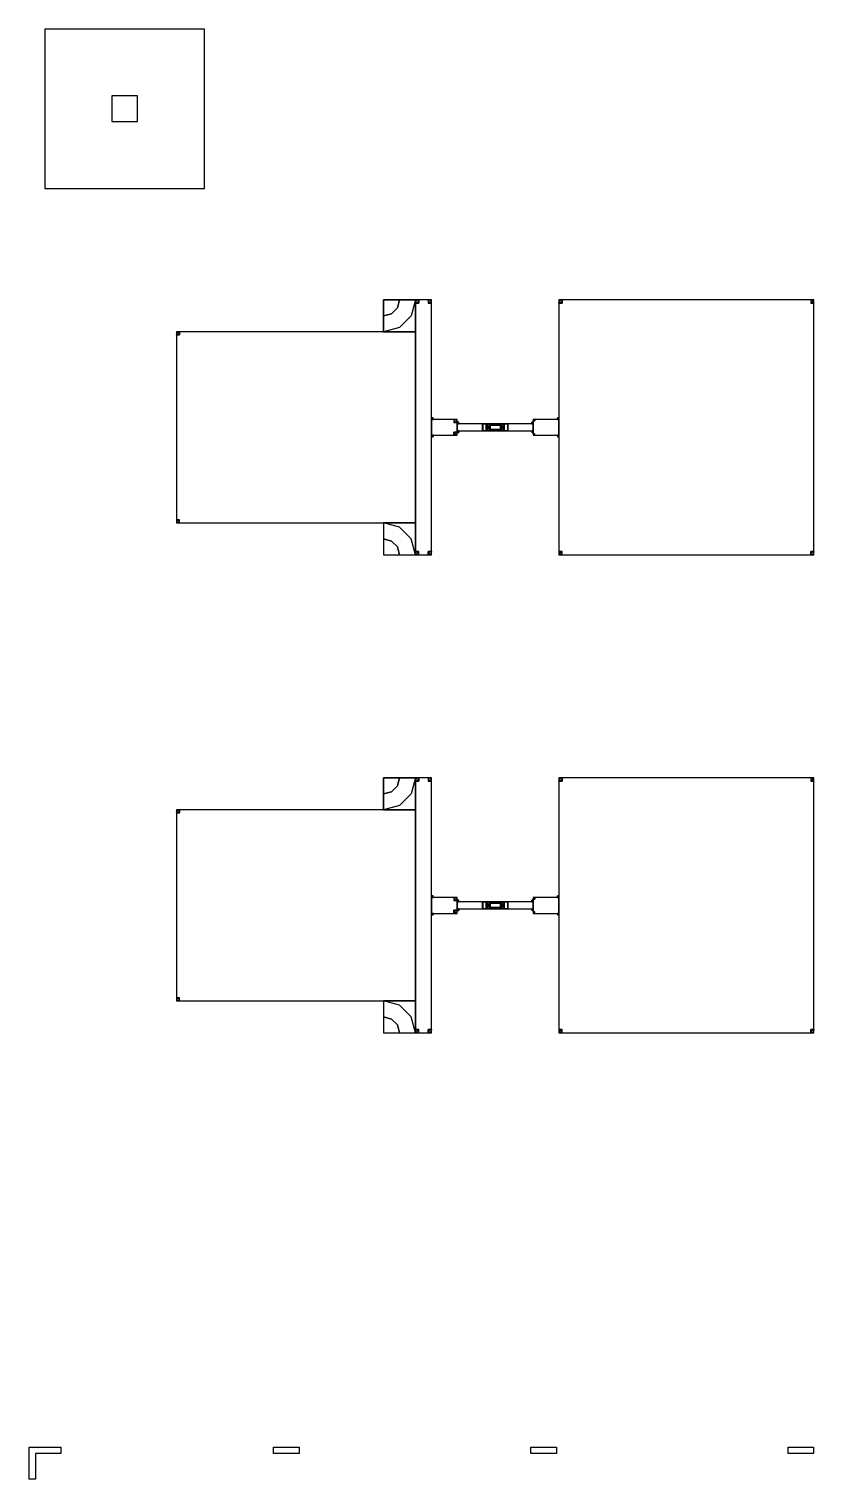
# Model space of a CAD drawing. Extents: x -100 to 5550, y -100 to 52850.
# Drawn here: x -100 to 2362, y 48300 to 52850 of the extents above; entities that cross this region are included whole.
import ezdxf

# ---------------------------------------------------------------- set-up
doc = ezdxf.new("R2010")
doc.units = 0
doc.layers.add('GAP', color=1, linetype='continuous')
doc.layers.add('PIN', color=3, linetype='continuous')

# ---------------------------------------------------------------- blocks, each defined once
blk = doc.blocks.new('C1GGAP')
for points in [[(-50, 52850), (-50, 52350), (450, 52350), (450, 52850), (-50, 52850)], [(160, 52640), (160, 52560), (240, 52560), (240, 52640), (160, 52640)], [(1112.5, 51900), (1112.5, 52000), (1012.5, 52000), (1012.5, 51900), (1112.5, 51900)], [(1112.5, 52000), (1099.1, 51950), (1062.5, 51913.4), (1012.5, 51900), (1012.5, 51950), (1037.5, 51956.7), (1055.8, 51975), (1062.5, 52000), (1112.5, 52000)], [(1062.5, 52000), (1055.8, 51975), (1037.5, 51956.7), (1012.5, 51950), (1012.5, 52000), (1012.5, 52000), (1012.5, 52000), (1012.5, 52000), (1062.5, 52000)], [(1162.5, 52000), (1112.5, 52000), (1112.5, 51200), (1162.5, 51200), (1162.5, 52000)], [(1112.5, 52000), (1112.5, 51990), (1122.5, 51990), (1122.5, 52000), (1112.5, 52000)], [(1112.5, 51990), (1113.8, 51995), (1117.5, 51998.7), (1122.5, 52000), (1122.5, 51995), (1120, 51994.3), (1118.2, 51992.5), (1117.5, 51990), (1112.5, 51990)], [(1117.5, 51990), (1118.2, 51992.5), (1120, 51994.3), (1122.5, 51995), (1122.5, 51990), (1122.5, 51990), (1122.5, 51990), (1122.5, 51990), (1117.5, 51990)], [(1152.5, 52000), (1152.5, 51990), (1162.5, 51990), (1162.5, 52000), (1152.5, 52000)], [(1162.5, 51990), (1161.2, 51995), (1157.5, 51998.7), (1152.5, 52000), (1152.5, 51995), (1155, 51994.3), (1156.8, 51992.5), (1157.5, 51990), (1162.5, 51990)], [(1157.5, 51990), (1156.8, 51992.5), (1155, 51994.3), (1152.5, 51995), (1152.5, 51990), (1152.5, 51990), (1152.5, 51990), (1152.5, 51990), (1157.5, 51990)], [(1562.5, 51200), (2362.5, 51200), (2362.5, 52000), (1562.5, 52000), (1562.5, 51200)], [(1562.5, 52000), (1562.5, 51990), (1572.5, 51990), (1572.5, 52000), (1562.5, 52000)], [(1562.5, 51990), (1563.8, 51995), (1567.5, 51998.7), (1572.5, 52000), (1572.5, 51995), (1570, 51994.3), (1568.2, 51992.5), (1567.5, 51990), (1562.5, 51990)], [(1567.5, 51990), (1568.2, 51992.5), (1570, 51994.3), (1572.5, 51995), (1572.5, 51990), (1572.5, 51990), (1572.5, 51990), (1572.5, 51990), (1567.5, 51990)], [(2352.5, 52000), (2352.5, 51990), (2362.5, 51990), (2362.5, 52000), (2352.5, 52000)], [(2362.5, 51990), (2361.2, 51995), (2357.5, 51998.7), (2352.5, 52000), (2352.5, 51995), (2355, 51994.3), (2356.8, 51992.5), (2357.5, 51990), (2362.5, 51990)], [(2357.5, 51990), (2356.8, 51992.5), (2355, 51994.3), (2352.5, 51995), (2352.5, 51990), (2352.5, 51990), (2352.5, 51990), (2352.5, 51990), (2357.5, 51990)], [(1112.5, 51900), (362.5, 51900), (362.5, 51300), (1112.5, 51300), (1112.5, 51900)], [(362.5, 51900), (362.5, 51890), (372.5, 51890), (372.5, 51900), (362.5, 51900)], [(362.5, 51890), (363.8, 51895), (367.5, 51898.7), (372.5, 51900), (372.5, 51895), (370, 51894.3), (368.2, 51892.5), (367.5, 51890), (362.5, 51890)], [(367.5, 51890), (368.2, 51892.5), (370, 51894.3), (372.5, 51895), (372.5, 51890), (372.5, 51890), (372.5, 51890), (372.5, 51890), (367.5, 51890)], [(1167.5, 51625), (1167.5, 51630), (1162.5, 51630), (1162.5, 51625), (1167.5, 51625)], [(1162.5, 51630), (1163.2, 51627.5), (1165, 51625.7), (1167.5, 51625), (1167.5, 51627.5), (1166.2, 51627.8), (1165.3, 51628.8), (1165, 51630), (1162.5, 51630)], [(1243, 51625), (1162.5, 51625), (1162.5, 51575), (1243, 51575), (1243, 51625)], [(1165, 51630), (1165.3, 51628.8), (1166.2, 51627.8), (1167.5, 51627.5), (1167.5, 51630), (1167.5, 51630), (1167.5, 51630), (1167.5, 51630), (1165, 51630)], [(1233, 51625), (1233, 51615), (1243, 51615), (1243, 51625), (1233, 51625)], [(1243, 51615), (1241.7, 51620), (1238, 51623.7), (1233, 51625), (1233, 51620), (1235.5, 51619.3), (1237.3, 51617.5), (1238, 51615), (1243, 51615)], [(1238, 51615), (1237.3, 51617.5), (1235.5, 51619.3), (1233, 51620), (1233, 51615), (1233, 51615), (1233, 51615), (1233, 51615), (1238, 51615)], [(1248, 51611), (1248, 51616), (1243, 51616), (1243, 51611), (1248, 51611)], [(1243, 51616), (1243.7, 51613.5), (1245.5, 51611.7), (1248, 51611), (1248, 51613.5), (1246.8, 51613.8), (1245.8, 51614.8), (1245.5, 51616), (1243, 51616)], [(1343, 51611), (1243, 51611), (1243, 51589), (1343, 51589), (1343, 51611)], [(1245.5, 51616), (1245.8, 51614.8), (1246.8, 51613.8), (1248, 51613.5), (1248, 51616), (1248, 51616), (1248, 51616), (1248, 51616), (1245.5, 51616)], [(1323.3, 51611), (1323.3, 51589), (1322.7, 51589), (1322.7, 51611), (1323.3, 51611)], [(1323.3, 51611.2), (1323.3, 51611), (1401.7, 51611), (1401.7, 51611.2), (1323.3, 51611.2)], [(1338, 51607.5), (1333, 51607.5), (1333, 51592.5), (1338, 51592.5), (1338, 51607.5)], [(1343, 51602.5), (1338, 51602.5), (1338, 51597.5), (1343, 51597.5), (1343, 51602.5)], [(1346.3, 51607), (1346.3, 51606.8), (1378.6, 51606.8), (1378.6, 51607), (1346.3, 51607)], [(1347.1, 51606.8), (1347.1, 51593.2), (1346.3, 51593.2), (1346.3, 51606.8), (1347.1, 51606.8)], [(1358.5, 51611.2), (1358.5, 51611), (1366.5, 51611), (1366.5, 51611.2), (1358.5, 51611.2)], [(1358.5, 51611), (1360.5, 51611), (1360.5, 51611.2), (1358.5, 51611.2), (1358.5, 51611)], [(1358.5, 51607), (1358.5, 51606.8), (1366.5, 51606.8), (1366.5, 51607), (1358.5, 51607)], [(1358.5, 51607), (1360.5, 51607), (1360.5, 51606.8), (1358.5, 51606.8), (1358.5, 51607)], [(1360.5, 51611), (1363.5, 51609.5), (1363.5, 51609.7), (1360.5, 51611.2), (1360.5, 51611)], [(1360.5, 51607), (1363.5, 51608.5), (1363.5, 51608.3), (1360.5, 51606.8), (1360.5, 51607)], [(1363.5, 51609.5), (1364.3, 51609.5), (1364.3, 51609.7), (1363.5, 51609.7), (1363.5, 51609.5)], [(1363.5, 51608.5), (1364.3, 51608.5), (1364.3, 51608.3), (1363.5, 51608.3), (1363.5, 51608.5)], [(1364.3, 51607.8), (1364.5, 51607.8), (1364.5, 51610.2), (1364.3, 51610.2), (1364.3, 51607.8)], [(1364.5, 51610), (1366.5, 51611), (1366.5, 51611.2), (1364.5, 51610.2), (1364.5, 51610)], [(1364.5, 51608), (1366.5, 51607), (1366.5, 51606.8), (1364.5, 51607.8), (1364.5, 51608)], [(1377.9, 51606.8), (1377.9, 51593.2), (1378.6, 51593.2), (1378.6, 51606.8), (1377.9, 51606.8)], [(1382, 51589), (1482, 51589), (1482, 51611), (1382, 51611), (1382, 51589)], [(1382, 51597.5), (1387, 51597.5), (1387, 51602.5), (1382, 51602.5), (1382, 51597.5)], [(1387, 51592.5), (1392, 51592.5), (1392, 51607.5), (1387, 51607.5), (1387, 51592.5)], [(1401.7, 51611), (1401.7, 51589), (1402.3, 51589), (1402.3, 51611), (1401.7, 51611)], [(1482, 51611), (1482, 51616), (1477, 51616), (1477, 51611), (1482, 51611)], [(1482, 51616), (1481.3, 51613.5), (1479.5, 51611.7), (1477, 51611), (1477, 51613.5), (1478.2, 51613.8), (1479.2, 51614.8), (1479.5, 51616), (1482, 51616)], [(1479.5, 51616), (1479.2, 51614.8), (1478.2, 51613.8), (1477, 51613.5), (1477, 51616), (1477, 51616), (1477, 51616), (1477, 51616), (1479.5, 51616)], [(1482, 51575), (1562.5, 51575), (1562.5, 51625), (1482, 51625), (1482, 51575)], [(1482, 51625), (1482, 51620), (1487, 51620), (1487, 51625), (1482, 51625)], [(1482, 51620), (1482.7, 51622.5), (1484.5, 51624.3), (1487, 51625), (1487, 51622.5), (1485.8, 51622.2), (1484.8, 51621.2), (1484.5, 51620), (1482, 51620)], [(1484.5, 51620), (1484.8, 51621.2), (1485.8, 51622.2), (1487, 51622.5), (1487, 51620), (1487, 51620), (1487, 51620), (1487, 51620), (1484.5, 51620)], [(1562.5, 51625), (1562.5, 51630), (1557.5, 51630), (1557.5, 51625), (1562.5, 51625)], [(1562.5, 51630), (1561.8, 51627.5), (1560, 51625.7), (1557.5, 51625), (1557.5, 51627.5), (1558.8, 51627.8), (1559.7, 51628.8), (1560, 51630), (1562.5, 51630)], [(1560, 51630), (1559.7, 51628.8), (1558.8, 51627.8), (1557.5, 51627.5), (1557.5, 51630), (1557.5, 51630), (1557.5, 51630), (1557.5, 51630), (1560, 51630)], [(1162.5, 51575), (1162.5, 51570), (1167.5, 51570), (1167.5, 51575), (1162.5, 51575)], [(1162.5, 51570), (1163.2, 51572.5), (1165, 51574.3), (1167.5, 51575), (1167.5, 51572.5), (1166.2, 51572.2), (1165.3, 51571.2), (1165, 51570), (1162.5, 51570)], [(1165, 51570), (1165.3, 51571.2), (1166.2, 51572.2), (1167.5, 51572.5), (1167.5, 51570), (1167.5, 51570), (1167.5, 51570), (1167.5, 51570), (1165, 51570)], [(1243, 51575), (1243, 51585), (1233, 51585), (1233, 51575), (1243, 51575)], [(1243, 51585), (1241.7, 51580), (1238, 51576.3), (1233, 51575), (1233, 51580), (1235.5, 51580.7), (1237.3, 51582.5), (1238, 51585), (1243, 51585)], [(1238, 51585), (1237.3, 51582.5), (1235.5, 51580.7), (1233, 51580), (1233, 51585), (1233, 51585), (1233, 51585), (1233, 51585), (1238, 51585)], [(1243, 51589), (1243, 51584), (1248, 51584), (1248, 51589), (1243, 51589)], [(1243, 51584), (1243.7, 51586.5), (1245.5, 51588.3), (1248, 51589), (1248, 51586.5), (1246.8, 51586.2), (1245.8, 51585.2), (1245.5, 51584), (1243, 51584)], [(1245.5, 51584), (1245.8, 51585.2), (1246.8, 51586.2), (1248, 51586.5), (1248, 51584), (1248, 51584), (1248, 51584), (1248, 51584), (1245.5, 51584)], [(1323.3, 51589), (1323.3, 51588.8), (1401.7, 51588.8), (1401.7, 51589), (1323.3, 51589)], [(1346.3, 51593.2), (1346.3, 51593), (1378.6, 51593), (1378.6, 51593.2), (1346.3, 51593.2)], [(1358.5, 51593.2), (1358.5, 51593), (1366.5, 51593), (1366.5, 51593.2), (1358.5, 51593.2)], [(1358.5, 51593), (1360.5, 51593), (1360.5, 51593.2), (1358.5, 51593.2), (1358.5, 51593)], [(1358.5, 51589), (1358.5, 51588.8), (1366.5, 51588.8), (1366.5, 51589), (1358.5, 51589)], [(1358.5, 51589), (1360.5, 51589), (1360.5, 51588.8), (1358.5, 51588.8), (1358.5, 51589)], [(1360.5, 51593), (1363.5, 51591.5), (1363.5, 51591.7), (1360.5, 51593.2), (1360.5, 51593)], [(1360.5, 51589), (1363.5, 51590.5), (1363.5, 51590.3), (1360.5, 51588.8), (1360.5, 51589)], [(1363.5, 51591.5), (1364.3, 51591.5), (1364.3, 51591.7), (1363.5, 51591.7), (1363.5, 51591.5)], [(1363.5, 51590.5), (1364.3, 51590.5), (1364.3, 51590.3), (1363.5, 51590.3), (1363.5, 51590.5)], [(1364.3, 51589.8), (1364.5, 51589.8), (1364.5, 51592.2), (1364.3, 51592.2), (1364.3, 51589.8)], [(1364.5, 51592), (1366.5, 51593), (1366.5, 51593.2), (1364.5, 51592.2), (1364.5, 51592)], [(1364.5, 51590), (1366.5, 51589), (1366.5, 51588.8), (1364.5, 51589.8), (1364.5, 51590)], [(1477, 51589), (1477, 51584), (1482, 51584), (1482, 51589), (1477, 51589)], [(1482, 51584), (1481.3, 51586.5), (1479.5, 51588.3), (1477, 51589), (1477, 51586.5), (1478.2, 51586.2), (1479.2, 51585.2), (1479.5, 51584), (1482, 51584)], [(1479.5, 51584), (1479.2, 51585.2), (1478.2, 51586.2), (1477, 51586.5), (1477, 51584), (1477, 51584), (1477, 51584), (1477, 51584), (1479.5, 51584)], [(1487, 51575), (1487, 51580), (1482, 51580), (1482, 51575), (1487, 51575)], [(1482, 51580), (1482.7, 51577.5), (1484.5, 51575.7), (1487, 51575), (1487, 51577.5), (1485.8, 51577.8), (1484.8, 51578.8), (1484.5, 51580), (1482, 51580)], [(1484.5, 51580), (1484.8, 51578.8), (1485.8, 51577.8), (1487, 51577.5), (1487, 51580), (1487, 51580), (1487, 51580), (1487, 51580), (1484.5, 51580)], [(1557.5, 51575), (1557.5, 51570), (1562.5, 51570), (1562.5, 51575), (1557.5, 51575)], [(1562.5, 51570), (1561.8, 51572.5), (1560, 51574.3), (1557.5, 51575), (1557.5, 51572.5), (1558.8, 51572.2), (1559.7, 51571.2), (1560, 51570), (1562.5, 51570)], [(1560, 51570), (1559.7, 51571.2), (1558.8, 51572.2), (1557.5, 51572.5), (1557.5, 51570), (1557.5, 51570), (1557.5, 51570), (1557.5, 51570), (1560, 51570)], [(372.5, 51300), (372.5, 51310), (362.5, 51310), (362.5, 51300), (372.5, 51300)], [(362.5, 51310), (363.8, 51305), (367.5, 51301.3), (372.5, 51300), (372.5, 51305), (370, 51305.7), (368.2, 51307.5), (367.5, 51310), (362.5, 51310)], [(367.5, 51310), (368.2, 51307.5), (370, 51305.7), (372.5, 51305), (372.5, 51310), (372.5, 51310), (372.5, 51310), (372.5, 51310), (367.5, 51310)], [(1012.5, 51300), (1012.5, 51200), (1112.5, 51200), (1112.5, 51300), (1012.5, 51300)], [(1112.5, 51200), (1099.1, 51250), (1062.5, 51286.6), (1012.5, 51300), (1012.5, 51250), (1037.5, 51243.3), (1055.8, 51225), (1062.5, 51200), (1112.5, 51200)], [(1062.5, 51200), (1055.8, 51225), (1037.5, 51243.3), (1012.5, 51250), (1012.5, 51200), (1012.5, 51200), (1012.5, 51200), (1012.5, 51200), (1062.5, 51200)], [(1122.5, 51200), (1122.5, 51210), (1112.5, 51210), (1112.5, 51200), (1122.5, 51200)], [(1112.5, 51210), (1113.8, 51205), (1117.5, 51201.3), (1122.5, 51200), (1122.5, 51205), (1120, 51205.7), (1118.2, 51207.5), (1117.5, 51210), (1112.5, 51210)], [(1117.5, 51210), (1118.2, 51207.5), (1120, 51205.7), (1122.5, 51205), (1122.5, 51210), (1122.5, 51210), (1122.5, 51210), (1122.5, 51210), (1117.5, 51210)], [(1162.5, 51200), (1162.5, 51210), (1152.5, 51210), (1152.5, 51200), (1162.5, 51200)], [(1162.5, 51210), (1161.2, 51205), (1157.5, 51201.3), (1152.5, 51200), (1152.5, 51205), (1155, 51205.7), (1156.8, 51207.5), (1157.5, 51210), (1162.5, 51210)], [(1157.5, 51210), (1156.8, 51207.5), (1155, 51205.7), (1152.5, 51205), (1152.5, 51210), (1152.5, 51210), (1152.5, 51210), (1152.5, 51210), (1157.5, 51210)], [(1572.5, 51200), (1572.5, 51210), (1562.5, 51210), (1562.5, 51200), (1572.5, 51200)], [(1562.5, 51210), (1563.8, 51205), (1567.5, 51201.3), (1572.5, 51200), (1572.5, 51205), (1570, 51205.7), (1568.2, 51207.5), (1567.5, 51210), (1562.5, 51210)], [(1567.5, 51210), (1568.2, 51207.5), (1570, 51205.7), (1572.5, 51205), (1572.5, 51210), (1572.5, 51210), (1572.5, 51210), (1572.5, 51210), (1567.5, 51210)], [(2362.5, 51200), (2362.5, 51210), (2352.5, 51210), (2352.5, 51200), (2362.5, 51200)], [(2362.5, 51210), (2361.2, 51205), (2357.5, 51201.3), (2352.5, 51200), (2352.5, 51205), (2355, 51205.7), (2356.8, 51207.5), (2357.5, 51210), (2362.5, 51210)], [(2357.5, 51210), (2356.8, 51207.5), (2355, 51205.7), (2352.5, 51205), (2352.5, 51210), (2352.5, 51210), (2352.5, 51210), (2352.5, 51210), (2357.5, 51210)], [(1112.5, 50400), (1112.5, 50500), (1012.5, 50500), (1012.5, 50400), (1112.5, 50400)], [(1112.5, 50500), (1099.1, 50450), (1062.5, 50413.4), (1012.5, 50400), (1012.5, 50450), (1037.5, 50456.7), (1055.8, 50475), (1062.5, 50500), (1112.5, 50500)], [(1062.5, 50500), (1055.8, 50475), (1037.5, 50456.7), (1012.5, 50450), (1012.5, 50500), (1012.5, 50500), (1012.5, 50500), (1012.5, 50500), (1062.5, 50500)], [(1162.5, 50500), (1112.5, 50500), (1112.5, 49700), (1162.5, 49700), (1162.5, 50500)], [(1112.5, 50500), (1112.5, 50490), (1122.5, 50490), (1122.5, 50500), (1112.5, 50500)], [(1112.5, 50490), (1113.8, 50495), (1117.5, 50498.7), (1122.5, 50500), (1122.5, 50495), (1120, 50494.3), (1118.2, 50492.5), (1117.5, 50490), (1112.5, 50490)], [(1117.5, 50490), (1118.2, 50492.5), (1120, 50494.3), (1122.5, 50495), (1122.5, 50490), (1122.5, 50490), (1122.5, 50490), (1122.5, 50490), (1117.5, 50490)], [(1152.5, 50500), (1152.5, 50490), (1162.5, 50490), (1162.5, 50500), (1152.5, 50500)], [(1162.5, 50490), (1161.2, 50495), (1157.5, 50498.7), (1152.5, 50500), (1152.5, 50495), (1155, 50494.3), (1156.8, 50492.5), (1157.5, 50490), (1162.5, 50490)], [(1157.5, 50490), (1156.8, 50492.5), (1155, 50494.3), (1152.5, 50495), (1152.5, 50490), (1152.5, 50490), (1152.5, 50490), (1152.5, 50490), (1157.5, 50490)], [(1562.5, 49700), (2362.5, 49700), (2362.5, 50500), (1562.5, 50500), (1562.5, 49700)], [(1562.5, 50500), (1562.5, 50490), (1572.5, 50490), (1572.5, 50500), (1562.5, 50500)], [(1562.5, 50490), (1563.8, 50495), (1567.5, 50498.7), (1572.5, 50500), (1572.5, 50495), (1570, 50494.3), (1568.2, 50492.5), (1567.5, 50490), (1562.5, 50490)], [(1567.5, 50490), (1568.2, 50492.5), (1570, 50494.3), (1572.5, 50495), (1572.5, 50490), (1572.5, 50490), (1572.5, 50490), (1572.5, 50490), (1567.5, 50490)], [(2352.5, 50500), (2352.5, 50490), (2362.5, 50490), (2362.5, 50500), (2352.5, 50500)], [(2362.5, 50490), (2361.2, 50495), (2357.5, 50498.7), (2352.5, 50500), (2352.5, 50495), (2355, 50494.3), (2356.8, 50492.5), (2357.5, 50490), (2362.5, 50490)], [(2357.5, 50490), (2356.8, 50492.5), (2355, 50494.3), (2352.5, 50495), (2352.5, 50490), (2352.5, 50490), (2352.5, 50490), (2352.5, 50490), (2357.5, 50490)], [(1112.5, 50400), (362.5, 50400), (362.5, 49800), (1112.5, 49800), (1112.5, 50400)], [(362.5, 50400), (362.5, 50390), (372.5, 50390), (372.5, 50400), (362.5, 50400)], [(362.5, 50390), (363.8, 50395), (367.5, 50398.7), (372.5, 50400), (372.5, 50395), (370, 50394.3), (368.2, 50392.5), (367.5, 50390), (362.5, 50390)], [(367.5, 50390), (368.2, 50392.5), (370, 50394.3), (372.5, 50395), (372.5, 50390), (372.5, 50390), (372.5, 50390), (372.5, 50390), (367.5, 50390)], [(1167.5, 50125), (1167.5, 50130), (1162.5, 50130), (1162.5, 50125), (1167.5, 50125)], [(1162.5, 50130), (1163.2, 50127.5), (1165, 50125.7), (1167.5, 50125), (1167.5, 50127.5), (1166.2, 50127.8), (1165.3, 50128.8), (1165, 50130), (1162.5, 50130)], [(1243, 50125), (1162.5, 50125), (1162.5, 50075), (1243, 50075), (1243, 50125)], [(1165, 50130), (1165.3, 50128.8), (1166.2, 50127.8), (1167.5, 50127.5), (1167.5, 50130), (1167.5, 50130), (1167.5, 50130), (1167.5, 50130), (1165, 50130)], [(1233, 50125), (1233, 50115), (1243, 50115), (1243, 50125), (1233, 50125)], [(1243, 50115), (1241.7, 50120), (1238, 50123.7), (1233, 50125), (1233, 50120), (1235.5, 50119.3), (1237.3, 50117.5), (1238, 50115), (1243, 50115)], [(1238, 50115), (1237.3, 50117.5), (1235.5, 50119.3), (1233, 50120), (1233, 50115), (1233, 50115), (1233, 50115), (1233, 50115), (1238, 50115)], [(1248, 50111), (1248, 50116), (1243, 50116), (1243, 50111), (1248, 50111)], [(1243, 50116), (1243.7, 50113.5), (1245.5, 50111.7), (1248, 50111), (1248, 50113.5), (1246.8, 50113.8), (1245.8, 50114.8), (1245.5, 50116), (1243, 50116)], [(1343, 50111), (1243, 50111), (1243, 50089), (1343, 50089), (1343, 50111)], [(1245.5, 50116), (1245.8, 50114.8), (1246.8, 50113.8), (1248, 50113.5), (1248, 50116), (1248, 50116), (1248, 50116), (1248, 50116), (1245.5, 50116)], [(1323.3, 50111), (1323.3, 50089), (1322.7, 50089), (1322.7, 50111), (1323.3, 50111)], [(1323.3, 50111.2), (1323.3, 50111), (1401.7, 50111), (1401.7, 50111.2), (1323.3, 50111.2)], [(1338, 50107.5), (1333, 50107.5), (1333, 50092.5), (1338, 50092.5), (1338, 50107.5)], [(1343, 50102.5), (1338, 50102.5), (1338, 50097.5), (1343, 50097.5), (1343, 50102.5)], [(1346.3, 50107), (1346.3, 50106.8), (1378.6, 50106.8), (1378.6, 50107), (1346.3, 50107)], [(1347.1, 50106.8), (1347.1, 50093.2), (1346.3, 50093.2), (1346.3, 50106.8), (1347.1, 50106.8)], [(1358.5, 50111.2), (1358.5, 50111), (1366.5, 50111), (1366.5, 50111.2), (1358.5, 50111.2)], [(1358.5, 50111), (1360.5, 50111), (1360.5, 50111.2), (1358.5, 50111.2), (1358.5, 50111)], [(1358.5, 50107), (1358.5, 50106.8), (1366.5, 50106.8), (1366.5, 50107), (1358.5, 50107)], [(1358.5, 50107), (1360.5, 50107), (1360.5, 50106.8), (1358.5, 50106.8), (1358.5, 50107)], [(1360.5, 50111), (1363.5, 50109.5), (1363.5, 50109.7), (1360.5, 50111.2), (1360.5, 50111)], [(1360.5, 50107), (1363.5, 50108.5), (1363.5, 50108.3), (1360.5, 50106.8), (1360.5, 50107)], [(1363.5, 50109.5), (1364.3, 50109.5), (1364.3, 50109.7), (1363.5, 50109.7), (1363.5, 50109.5)], [(1363.5, 50108.5), (1364.3, 50108.5), (1364.3, 50108.3), (1363.5, 50108.3), (1363.5, 50108.5)], [(1364.3, 50107.8), (1364.5, 50107.8), (1364.5, 50110.2), (1364.3, 50110.2), (1364.3, 50107.8)], [(1364.5, 50110), (1366.5, 50111), (1366.5, 50111.2), (1364.5, 50110.2), (1364.5, 50110)], [(1364.5, 50108), (1366.5, 50107), (1366.5, 50106.8), (1364.5, 50107.8), (1364.5, 50108)], [(1377.9, 50106.8), (1377.9, 50093.2), (1378.6, 50093.2), (1378.6, 50106.8), (1377.9, 50106.8)], [(1382, 50089), (1482, 50089), (1482, 50111), (1382, 50111), (1382, 50089)], [(1382, 50097.5), (1387, 50097.5), (1387, 50102.5), (1382, 50102.5), (1382, 50097.5)], [(1387, 50092.5), (1392, 50092.5), (1392, 50107.5), (1387, 50107.5), (1387, 50092.5)], [(1401.7, 50111), (1401.7, 50089), (1402.3, 50089), (1402.3, 50111), (1401.7, 50111)], [(1482, 50111), (1482, 50116), (1477, 50116), (1477, 50111), (1482, 50111)], [(1482, 50116), (1481.3, 50113.5), (1479.5, 50111.7), (1477, 50111), (1477, 50113.5), (1478.2, 50113.8), (1479.2, 50114.8), (1479.5, 50116), (1482, 50116)], [(1479.5, 50116), (1479.2, 50114.8), (1478.2, 50113.8), (1477, 50113.5), (1477, 50116), (1477, 50116), (1477, 50116), (1477, 50116), (1479.5, 50116)], [(1482, 50075), (1562.5, 50075), (1562.5, 50125), (1482, 50125), (1482, 50075)], [(1482, 50125), (1482, 50120), (1487, 50120), (1487, 50125), (1482, 50125)], [(1482, 50120), (1482.7, 50122.5), (1484.5, 50124.3), (1487, 50125), (1487, 50122.5), (1485.8, 50122.2), (1484.8, 50121.2), (1484.5, 50120), (1482, 50120)], [(1484.5, 50120), (1484.8, 50121.2), (1485.8, 50122.2), (1487, 50122.5), (1487, 50120), (1487, 50120), (1487, 50120), (1487, 50120), (1484.5, 50120)], [(1562.5, 50125), (1562.5, 50130), (1557.5, 50130), (1557.5, 50125), (1562.5, 50125)], [(1562.5, 50130), (1561.8, 50127.5), (1560, 50125.7), (1557.5, 50125), (1557.5, 50127.5), (1558.8, 50127.8), (1559.7, 50128.8), (1560, 50130), (1562.5, 50130)], [(1560, 50130), (1559.7, 50128.8), (1558.8, 50127.8), (1557.5, 50127.5), (1557.5, 50130), (1557.5, 50130), (1557.5, 50130), (1557.5, 50130), (1560, 50130)], [(1162.5, 50075), (1162.5, 50070), (1167.5, 50070), (1167.5, 50075), (1162.5, 50075)], [(1162.5, 50070), (1163.2, 50072.5), (1165, 50074.3), (1167.5, 50075), (1167.5, 50072.5), (1166.2, 50072.2), (1165.3, 50071.2), (1165, 50070), (1162.5, 50070)], [(1165, 50070), (1165.3, 50071.2), (1166.2, 50072.2), (1167.5, 50072.5), (1167.5, 50070), (1167.5, 50070), (1167.5, 50070), (1167.5, 50070), (1165, 50070)], [(1243, 50075), (1243, 50085), (1233, 50085), (1233, 50075), (1243, 50075)], [(1243, 50085), (1241.7, 50080), (1238, 50076.3), (1233, 50075), (1233, 50080), (1235.5, 50080.7), (1237.3, 50082.5), (1238, 50085), (1243, 50085)], [(1238, 50085), (1237.3, 50082.5), (1235.5, 50080.7), (1233, 50080), (1233, 50085), (1233, 50085), (1233, 50085), (1233, 50085), (1238, 50085)], [(1243, 50089), (1243, 50084), (1248, 50084), (1248, 50089), (1243, 50089)], [(1243, 50084), (1243.7, 50086.5), (1245.5, 50088.3), (1248, 50089), (1248, 50086.5), (1246.8, 50086.2), (1245.8, 50085.2), (1245.5, 50084), (1243, 50084)], [(1245.5, 50084), (1245.8, 50085.2), (1246.8, 50086.2), (1248, 50086.5), (1248, 50084), (1248, 50084), (1248, 50084), (1248, 50084), (1245.5, 50084)], [(1323.3, 50089), (1323.3, 50088.8), (1401.7, 50088.8), (1401.7, 50089), (1323.3, 50089)], [(1346.3, 50093.2), (1346.3, 50093), (1378.6, 50093), (1378.6, 50093.2), (1346.3, 50093.2)], [(1358.5, 50093.2), (1358.5, 50093), (1366.5, 50093), (1366.5, 50093.2), (1358.5, 50093.2)], [(1358.5, 50093), (1360.5, 50093), (1360.5, 50093.2), (1358.5, 50093.2), (1358.5, 50093)], [(1358.5, 50089), (1358.5, 50088.8), (1366.5, 50088.8), (1366.5, 50089), (1358.5, 50089)], [(1358.5, 50089), (1360.5, 50089), (1360.5, 50088.8), (1358.5, 50088.8), (1358.5, 50089)], [(1360.5, 50093), (1363.5, 50091.5), (1363.5, 50091.7), (1360.5, 50093.2), (1360.5, 50093)], [(1360.5, 50089), (1363.5, 50090.5), (1363.5, 50090.3), (1360.5, 50088.8), (1360.5, 50089)], [(1363.5, 50091.5), (1364.3, 50091.5), (1364.3, 50091.7), (1363.5, 50091.7), (1363.5, 50091.5)], [(1363.5, 50090.5), (1364.3, 50090.5), (1364.3, 50090.3), (1363.5, 50090.3), (1363.5, 50090.5)], [(1364.3, 50089.8), (1364.5, 50089.8), (1364.5, 50092.2), (1364.3, 50092.2), (1364.3, 50089.8)], [(1364.5, 50092), (1366.5, 50093), (1366.5, 50093.2), (1364.5, 50092.2), (1364.5, 50092)], [(1364.5, 50090), (1366.5, 50089), (1366.5, 50088.8), (1364.5, 50089.8), (1364.5, 50090)], [(1477, 50089), (1477, 50084), (1482, 50084), (1482, 50089), (1477, 50089)], [(1482, 50084), (1481.3, 50086.5), (1479.5, 50088.3), (1477, 50089), (1477, 50086.5), (1478.2, 50086.2), (1479.2, 50085.2), (1479.5, 50084), (1482, 50084)], [(1479.5, 50084), (1479.2, 50085.2), (1478.2, 50086.2), (1477, 50086.5), (1477, 50084), (1477, 50084), (1477, 50084), (1477, 50084), (1479.5, 50084)], [(1487, 50075), (1487, 50080), (1482, 50080), (1482, 50075), (1487, 50075)], [(1482, 50080), (1482.7, 50077.5), (1484.5, 50075.7), (1487, 50075), (1487, 50077.5), (1485.8, 50077.8), (1484.8, 50078.8), (1484.5, 50080), (1482, 50080)], [(1484.5, 50080), (1484.8, 50078.8), (1485.8, 50077.8), (1487, 50077.5), (1487, 50080), (1487, 50080), (1487, 50080), (1487, 50080), (1484.5, 50080)], [(1557.5, 50075), (1557.5, 50070), (1562.5, 50070), (1562.5, 50075), (1557.5, 50075)], [(1562.5, 50070), (1561.8, 50072.5), (1560, 50074.3), (1557.5, 50075), (1557.5, 50072.5), (1558.8, 50072.2), (1559.7, 50071.2), (1560, 50070), (1562.5, 50070)], [(1560, 50070), (1559.7, 50071.2), (1558.8, 50072.2), (1557.5, 50072.5), (1557.5, 50070), (1557.5, 50070), (1557.5, 50070), (1557.5, 50070), (1560, 50070)], [(372.5, 49800), (372.5, 49810), (362.5, 49810), (362.5, 49800), (372.5, 49800)], [(362.5, 49810), (363.8, 49805), (367.5, 49801.3), (372.5, 49800), (372.5, 49805), (370, 49805.7), (368.2, 49807.5), (367.5, 49810), (362.5, 49810)], [(367.5, 49810), (368.2, 49807.5), (370, 49805.7), (372.5, 49805), (372.5, 49810), (372.5, 49810), (372.5, 49810), (372.5, 49810), (367.5, 49810)], [(1012.5, 49800), (1012.5, 49700), (1112.5, 49700), (1112.5, 49800), (1012.5, 49800)], [(1112.5, 49700), (1099.1, 49750), (1062.5, 49786.6), (1012.5, 49800), (1012.5, 49750), (1037.5, 49743.3), (1055.8, 49725), (1062.5, 49700), (1112.5, 49700)], [(1062.5, 49700), (1055.8, 49725), (1037.5, 49743.3), (1012.5, 49750), (1012.5, 49700), (1012.5, 49700), (1012.5, 49700), (1012.5, 49700), (1062.5, 49700)], [(1122.5, 49700), (1122.5, 49710), (1112.5, 49710), (1112.5, 49700), (1122.5, 49700)], [(1112.5, 49710), (1113.8, 49705), (1117.5, 49701.3), (1122.5, 49700), (1122.5, 49705), (1120, 49705.7), (1118.2, 49707.5), (1117.5, 49710), (1112.5, 49710)], [(1117.5, 49710), (1118.2, 49707.5), (1120, 49705.7), (1122.5, 49705), (1122.5, 49710), (1122.5, 49710), (1122.5, 49710), (1122.5, 49710), (1117.5, 49710)], [(1162.5, 49700), (1162.5, 49710), (1152.5, 49710), (1152.5, 49700), (1162.5, 49700)], [(1162.5, 49710), (1161.2, 49705), (1157.5, 49701.3), (1152.5, 49700), (1152.5, 49705), (1155, 49705.7), (1156.8, 49707.5), (1157.5, 49710), (1162.5, 49710)], [(1157.5, 49710), (1156.8, 49707.5), (1155, 49705.7), (1152.5, 49705), (1152.5, 49710), (1152.5, 49710), (1152.5, 49710), (1152.5, 49710), (1157.5, 49710)], [(1572.5, 49700), (1572.5, 49710), (1562.5, 49710), (1562.5, 49700), (1572.5, 49700)], [(1562.5, 49710), (1563.8, 49705), (1567.5, 49701.3), (1572.5, 49700), (1572.5, 49705), (1570, 49705.7), (1568.2, 49707.5), (1567.5, 49710), (1562.5, 49710)], [(1567.5, 49710), (1568.2, 49707.5), (1570, 49705.7), (1572.5, 49705), (1572.5, 49710), (1572.5, 49710), (1572.5, 49710), (1572.5, 49710), (1567.5, 49710)], [(2362.5, 49700), (2362.5, 49710), (2352.5, 49710), (2352.5, 49700), (2362.5, 49700)], [(2362.5, 49710), (2361.2, 49705), (2357.5, 49701.3), (2352.5, 49700), (2352.5, 49705), (2355, 49705.7), (2356.8, 49707.5), (2357.5, 49710), (2362.5, 49710)], [(2357.5, 49710), (2356.8, 49707.5), (2355, 49705.7), (2352.5, 49705), (2352.5, 49710), (2352.5, 49710), (2352.5, 49710), (2352.5, 49710), (2357.5, 49710)]]:
    blk.add_lwpolyline(points)
blk = doc.blocks.new('C1GPIN')
for points in [[(1062.5, 52000), (1055.8, 51975), (1037.5, 51956.7), (1012.5, 51950), (1012.5, 51950), (1037.5, 51956.7), (1055.8, 51975), (1062.5, 52000), (1062.5, 52000)], [(1062.5, 52000), (1055.8, 51975), (1037.5, 51956.7), (1012.5, 51950), (1012.5, 51950), (1037.5, 51956.7), (1055.8, 51975), (1062.5, 52000), (1062.5, 52000)], [(1117.5, 51990), (1118.2, 51992.5), (1120, 51994.3), (1122.5, 51995), (1122.5, 51995), (1120, 51994.3), (1118.2, 51992.5), (1117.5, 51990), (1117.5, 51990)], [(1117.5, 51990), (1118.2, 51992.5), (1120, 51994.3), (1122.5, 51995), (1122.5, 51995), (1120, 51994.3), (1118.2, 51992.5), (1117.5, 51990), (1117.5, 51990)], [(1157.5, 51990), (1156.8, 51992.5), (1155, 51994.3), (1152.5, 51995), (1152.5, 51995), (1155, 51994.3), (1156.8, 51992.5), (1157.5, 51990), (1157.5, 51990)], [(1157.5, 51990), (1156.8, 51992.5), (1155, 51994.3), (1152.5, 51995), (1152.5, 51995), (1155, 51994.3), (1156.8, 51992.5), (1157.5, 51990), (1157.5, 51990)], [(1567.5, 51990), (1568.2, 51992.5), (1570, 51994.3), (1572.5, 51995), (1572.5, 51995), (1570, 51994.3), (1568.2, 51992.5), (1567.5, 51990), (1567.5, 51990)], [(1567.5, 51990), (1568.2, 51992.5), (1570, 51994.3), (1572.5, 51995), (1572.5, 51995), (1570, 51994.3), (1568.2, 51992.5), (1567.5, 51990), (1567.5, 51990)], [(2357.5, 51990), (2356.8, 51992.5), (2355, 51994.3), (2352.5, 51995), (2352.5, 51995), (2355, 51994.3), (2356.8, 51992.5), (2357.5, 51990), (2357.5, 51990)], [(2357.5, 51990), (2356.8, 51992.5), (2355, 51994.3), (2352.5, 51995), (2352.5, 51995), (2355, 51994.3), (2356.8, 51992.5), (2357.5, 51990), (2357.5, 51990)], [(367.5, 51890), (368.2, 51892.5), (370, 51894.3), (372.5, 51895), (372.5, 51895), (370, 51894.3), (368.2, 51892.5), (367.5, 51890), (367.5, 51890)], [(367.5, 51890), (368.2, 51892.5), (370, 51894.3), (372.5, 51895), (372.5, 51895), (370, 51894.3), (368.2, 51892.5), (367.5, 51890), (367.5, 51890)], [(1165, 51630), (1165.3, 51628.8), (1166.2, 51627.8), (1167.5, 51627.5), (1167.5, 51627.5), (1166.2, 51627.8), (1165.3, 51628.8), (1165, 51630), (1165, 51630)], [(1165, 51630), (1165.3, 51628.8), (1166.2, 51627.8), (1167.5, 51627.5), (1167.5, 51627.5), (1166.2, 51627.8), (1165.3, 51628.8), (1165, 51630), (1165, 51630)], [(1238, 51615), (1237.3, 51617.5), (1235.5, 51619.3), (1233, 51620), (1233, 51620), (1235.5, 51619.3), (1237.3, 51617.5), (1238, 51615), (1238, 51615)], [(1238, 51615), (1237.3, 51617.5), (1235.5, 51619.3), (1233, 51620), (1233, 51620), (1235.5, 51619.3), (1237.3, 51617.5), (1238, 51615), (1238, 51615)], [(1245.5, 51616), (1245.8, 51614.8), (1246.8, 51613.8), (1248, 51613.5), (1248, 51613.5), (1246.8, 51613.8), (1245.8, 51614.8), (1245.5, 51616), (1245.5, 51616)], [(1245.5, 51616), (1245.8, 51614.8), (1246.8, 51613.8), (1248, 51613.5), (1248, 51613.5), (1246.8, 51613.8), (1245.8, 51614.8), (1245.5, 51616), (1245.5, 51616)], [(1346.3, 51611), (1346.3, 51589), (1323.3, 51589), (1323.3, 51611), (1346.3, 51611)], [(1346.3, 51611), (1346.3, 51607), (1378.7, 51607), (1378.7, 51611), (1346.3, 51611)], [(1358.5, 51611), (1358.5, 51607), (1366.5, 51607), (1366.5, 51611), (1358.5, 51611)], [(1358.5, 51607), (1360.5, 51607), (1360.5, 51611), (1358.5, 51611), (1358.5, 51607)], [(1360.5, 51609), (1363.5, 51609), (1363.5, 51609.5), (1360.5, 51611), (1360.5, 51609)], [(1360.5, 51609), (1363.5, 51609), (1363.5, 51608.5), (1360.5, 51607), (1360.5, 51609)], [(1363.5, 51608.5), (1364.3, 51608.5), (1364.3, 51609.5), (1363.5, 51609.5), (1363.5, 51608.5)], [(1364.5, 51609), (1366.5, 51609), (1366.5, 51611), (1364.5, 51610), (1364.5, 51609)], [(1364.5, 51609), (1366.5, 51609), (1366.5, 51607), (1364.5, 51608), (1364.5, 51609)], [(1378.7, 51611), (1378.7, 51589), (1401.7, 51589), (1401.7, 51611), (1378.7, 51611)], [(1479.5, 51616), (1479.2, 51614.8), (1478.2, 51613.8), (1477, 51613.5), (1477, 51613.5), (1478.2, 51613.8), (1479.2, 51614.8), (1479.5, 51616), (1479.5, 51616)], [(1479.5, 51616), (1479.2, 51614.8), (1478.2, 51613.8), (1477, 51613.5), (1477, 51613.5), (1478.2, 51613.8), (1479.2, 51614.8), (1479.5, 51616), (1479.5, 51616)], [(1484.5, 51620), (1484.8, 51621.2), (1485.8, 51622.2), (1487, 51622.5), (1487, 51622.5), (1485.8, 51622.2), (1484.8, 51621.2), (1484.5, 51620), (1484.5, 51620)], [(1484.5, 51620), (1484.8, 51621.2), (1485.8, 51622.2), (1487, 51622.5), (1487, 51622.5), (1485.8, 51622.2), (1484.8, 51621.2), (1484.5, 51620), (1484.5, 51620)], [(1560, 51630), (1559.7, 51628.8), (1558.8, 51627.8), (1557.5, 51627.5), (1557.5, 51627.5), (1558.8, 51627.8), (1559.7, 51628.8), (1560, 51630), (1560, 51630)], [(1560, 51630), (1559.7, 51628.8), (1558.8, 51627.8), (1557.5, 51627.5), (1557.5, 51627.5), (1558.8, 51627.8), (1559.7, 51628.8), (1560, 51630), (1560, 51630)], [(1165, 51570), (1165.3, 51571.2), (1166.2, 51572.2), (1167.5, 51572.5), (1167.5, 51572.5), (1166.2, 51572.2), (1165.3, 51571.2), (1165, 51570), (1165, 51570)], [(1165, 51570), (1165.3, 51571.2), (1166.2, 51572.2), (1167.5, 51572.5), (1167.5, 51572.5), (1166.2, 51572.2), (1165.3, 51571.2), (1165, 51570), (1165, 51570)], [(1238, 51585), (1237.3, 51582.5), (1235.5, 51580.7), (1233, 51580), (1233, 51580), (1235.5, 51580.7), (1237.3, 51582.5), (1238, 51585), (1238, 51585)], [(1238, 51585), (1237.3, 51582.5), (1235.5, 51580.7), (1233, 51580), (1233, 51580), (1235.5, 51580.7), (1237.3, 51582.5), (1238, 51585), (1238, 51585)], [(1245.5, 51584), (1245.8, 51585.2), (1246.8, 51586.2), (1248, 51586.5), (1248, 51586.5), (1246.8, 51586.2), (1245.8, 51585.2), (1245.5, 51584), (1245.5, 51584)], [(1245.5, 51584), (1245.8, 51585.2), (1246.8, 51586.2), (1248, 51586.5), (1248, 51586.5), (1246.8, 51586.2), (1245.8, 51585.2), (1245.5, 51584), (1245.5, 51584)], [(1346.3, 51593), (1346.3, 51589), (1378.7, 51589), (1378.7, 51593), (1346.3, 51593)], [(1358.5, 51593), (1358.5, 51589), (1366.5, 51589), (1366.5, 51593), (1358.5, 51593)], [(1358.5, 51589), (1360.5, 51589), (1360.5, 51593), (1358.5, 51593), (1358.5, 51589)], [(1360.5, 51591), (1363.5, 51591), (1363.5, 51591.5), (1360.5, 51593), (1360.5, 51591)], [(1360.5, 51591), (1363.5, 51591), (1363.5, 51590.5), (1360.5, 51589), (1360.5, 51591)], [(1363.5, 51590.5), (1364.3, 51590.5), (1364.3, 51591.5), (1363.5, 51591.5), (1363.5, 51590.5)], [(1364.5, 51591), (1366.5, 51591), (1366.5, 51593), (1364.5, 51592), (1364.5, 51591)], [(1364.5, 51591), (1366.5, 51591), (1366.5, 51589), (1364.5, 51590), (1364.5, 51591)], [(1479.5, 51584), (1479.2, 51585.2), (1478.2, 51586.2), (1477, 51586.5), (1477, 51586.5), (1478.2, 51586.2), (1479.2, 51585.2), (1479.5, 51584), (1479.5, 51584)], [(1479.5, 51584), (1479.2, 51585.2), (1478.2, 51586.2), (1477, 51586.5), (1477, 51586.5), (1478.2, 51586.2), (1479.2, 51585.2), (1479.5, 51584), (1479.5, 51584)], [(1484.5, 51580), (1484.8, 51578.8), (1485.8, 51577.8), (1487, 51577.5), (1487, 51577.5), (1485.8, 51577.8), (1484.8, 51578.8), (1484.5, 51580), (1484.5, 51580)], [(1484.5, 51580), (1484.8, 51578.8), (1485.8, 51577.8), (1487, 51577.5), (1487, 51577.5), (1485.8, 51577.8), (1484.8, 51578.8), (1484.5, 51580), (1484.5, 51580)], [(1560, 51570), (1559.7, 51571.2), (1558.8, 51572.2), (1557.5, 51572.5), (1557.5, 51572.5), (1558.8, 51572.2), (1559.7, 51571.2), (1560, 51570), (1560, 51570)], [(1560, 51570), (1559.7, 51571.2), (1558.8, 51572.2), (1557.5, 51572.5), (1557.5, 51572.5), (1558.8, 51572.2), (1559.7, 51571.2), (1560, 51570), (1560, 51570)], [(367.5, 51310), (368.2, 51307.5), (370, 51305.7), (372.5, 51305), (372.5, 51305), (370, 51305.7), (368.2, 51307.5), (367.5, 51310), (367.5, 51310)], [(367.5, 51310), (368.2, 51307.5), (370, 51305.7), (372.5, 51305), (372.5, 51305), (370, 51305.7), (368.2, 51307.5), (367.5, 51310), (367.5, 51310)], [(1062.5, 51200), (1055.8, 51225), (1037.5, 51243.3), (1012.5, 51250), (1012.5, 51250), (1037.5, 51243.3), (1055.8, 51225), (1062.5, 51200), (1062.5, 51200)], [(1062.5, 51200), (1055.8, 51225), (1037.5, 51243.3), (1012.5, 51250), (1012.5, 51250), (1037.5, 51243.3), (1055.8, 51225), (1062.5, 51200), (1062.5, 51200)], [(1117.5, 51210), (1118.2, 51207.5), (1120, 51205.7), (1122.5, 51205), (1122.5, 51205), (1120, 51205.7), (1118.2, 51207.5), (1117.5, 51210), (1117.5, 51210)], [(1117.5, 51210), (1118.2, 51207.5), (1120, 51205.7), (1122.5, 51205), (1122.5, 51205), (1120, 51205.7), (1118.2, 51207.5), (1117.5, 51210), (1117.5, 51210)], [(1157.5, 51210), (1156.8, 51207.5), (1155, 51205.7), (1152.5, 51205), (1152.5, 51205), (1155, 51205.7), (1156.8, 51207.5), (1157.5, 51210), (1157.5, 51210)], [(1157.5, 51210), (1156.8, 51207.5), (1155, 51205.7), (1152.5, 51205), (1152.5, 51205), (1155, 51205.7), (1156.8, 51207.5), (1157.5, 51210), (1157.5, 51210)], [(1567.5, 51210), (1568.2, 51207.5), (1570, 51205.7), (1572.5, 51205), (1572.5, 51205), (1570, 51205.7), (1568.2, 51207.5), (1567.5, 51210), (1567.5, 51210)], [(1567.5, 51210), (1568.2, 51207.5), (1570, 51205.7), (1572.5, 51205), (1572.5, 51205), (1570, 51205.7), (1568.2, 51207.5), (1567.5, 51210), (1567.5, 51210)], [(2357.5, 51210), (2356.8, 51207.5), (2355, 51205.7), (2352.5, 51205), (2352.5, 51205), (2355, 51205.7), (2356.8, 51207.5), (2357.5, 51210), (2357.5, 51210)], [(2357.5, 51210), (2356.8, 51207.5), (2355, 51205.7), (2352.5, 51205), (2352.5, 51205), (2355, 51205.7), (2356.8, 51207.5), (2357.5, 51210), (2357.5, 51210)], [(1062.5, 50500), (1055.8, 50475), (1037.5, 50456.7), (1012.5, 50450), (1012.5, 50450), (1037.5, 50456.7), (1055.8, 50475), (1062.5, 50500), (1062.5, 50500)], [(1062.5, 50500), (1055.8, 50475), (1037.5, 50456.7), (1012.5, 50450), (1012.5, 50450), (1037.5, 50456.7), (1055.8, 50475), (1062.5, 50500), (1062.5, 50500)], [(1117.5, 50490), (1118.2, 50492.5), (1120, 50494.3), (1122.5, 50495), (1122.5, 50495), (1120, 50494.3), (1118.2, 50492.5), (1117.5, 50490), (1117.5, 50490)], [(1117.5, 50490), (1118.2, 50492.5), (1120, 50494.3), (1122.5, 50495), (1122.5, 50495), (1120, 50494.3), (1118.2, 50492.5), (1117.5, 50490), (1117.5, 50490)], [(1157.5, 50490), (1156.8, 50492.5), (1155, 50494.3), (1152.5, 50495), (1152.5, 50495), (1155, 50494.3), (1156.8, 50492.5), (1157.5, 50490), (1157.5, 50490)], [(1157.5, 50490), (1156.8, 50492.5), (1155, 50494.3), (1152.5, 50495), (1152.5, 50495), (1155, 50494.3), (1156.8, 50492.5), (1157.5, 50490), (1157.5, 50490)], [(1567.5, 50490), (1568.2, 50492.5), (1570, 50494.3), (1572.5, 50495), (1572.5, 50495), (1570, 50494.3), (1568.2, 50492.5), (1567.5, 50490), (1567.5, 50490)], [(1567.5, 50490), (1568.2, 50492.5), (1570, 50494.3), (1572.5, 50495), (1572.5, 50495), (1570, 50494.3), (1568.2, 50492.5), (1567.5, 50490), (1567.5, 50490)], [(2357.5, 50490), (2356.8, 50492.5), (2355, 50494.3), (2352.5, 50495), (2352.5, 50495), (2355, 50494.3), (2356.8, 50492.5), (2357.5, 50490), (2357.5, 50490)], [(2357.5, 50490), (2356.8, 50492.5), (2355, 50494.3), (2352.5, 50495), (2352.5, 50495), (2355, 50494.3), (2356.8, 50492.5), (2357.5, 50490), (2357.5, 50490)], [(367.5, 50390), (368.2, 50392.5), (370, 50394.3), (372.5, 50395), (372.5, 50395), (370, 50394.3), (368.2, 50392.5), (367.5, 50390), (367.5, 50390)], [(367.5, 50390), (368.2, 50392.5), (370, 50394.3), (372.5, 50395), (372.5, 50395), (370, 50394.3), (368.2, 50392.5), (367.5, 50390), (367.5, 50390)], [(1165, 50130), (1165.3, 50128.8), (1166.2, 50127.8), (1167.5, 50127.5), (1167.5, 50127.5), (1166.2, 50127.8), (1165.3, 50128.8), (1165, 50130), (1165, 50130)], [(1165, 50130), (1165.3, 50128.8), (1166.2, 50127.8), (1167.5, 50127.5), (1167.5, 50127.5), (1166.2, 50127.8), (1165.3, 50128.8), (1165, 50130), (1165, 50130)], [(1238, 50115), (1237.3, 50117.5), (1235.5, 50119.3), (1233, 50120), (1233, 50120), (1235.5, 50119.3), (1237.3, 50117.5), (1238, 50115), (1238, 50115)], [(1238, 50115), (1237.3, 50117.5), (1235.5, 50119.3), (1233, 50120), (1233, 50120), (1235.5, 50119.3), (1237.3, 50117.5), (1238, 50115), (1238, 50115)], [(1245.5, 50116), (1245.8, 50114.8), (1246.8, 50113.8), (1248, 50113.5), (1248, 50113.5), (1246.8, 50113.8), (1245.8, 50114.8), (1245.5, 50116), (1245.5, 50116)], [(1245.5, 50116), (1245.8, 50114.8), (1246.8, 50113.8), (1248, 50113.5), (1248, 50113.5), (1246.8, 50113.8), (1245.8, 50114.8), (1245.5, 50116), (1245.5, 50116)], [(1346.3, 50111), (1346.3, 50089), (1323.3, 50089), (1323.3, 50111), (1346.3, 50111)], [(1346.3, 50111), (1346.3, 50107), (1378.7, 50107), (1378.7, 50111), (1346.3, 50111)], [(1358.5, 50111), (1358.5, 50107), (1366.5, 50107), (1366.5, 50111), (1358.5, 50111)], [(1358.5, 50107), (1360.5, 50107), (1360.5, 50111), (1358.5, 50111), (1358.5, 50107)], [(1360.5, 50109), (1363.5, 50109), (1363.5, 50109.5), (1360.5, 50111), (1360.5, 50109)], [(1360.5, 50109), (1363.5, 50109), (1363.5, 50108.5), (1360.5, 50107), (1360.5, 50109)], [(1363.5, 50108.5), (1364.3, 50108.5), (1364.3, 50109.5), (1363.5, 50109.5), (1363.5, 50108.5)], [(1364.5, 50109), (1366.5, 50109), (1366.5, 50111), (1364.5, 50110), (1364.5, 50109)], [(1364.5, 50109), (1366.5, 50109), (1366.5, 50107), (1364.5, 50108), (1364.5, 50109)], [(1378.7, 50111), (1378.7, 50089), (1401.7, 50089), (1401.7, 50111), (1378.7, 50111)], [(1479.5, 50116), (1479.2, 50114.8), (1478.2, 50113.8), (1477, 50113.5), (1477, 50113.5), (1478.2, 50113.8), (1479.2, 50114.8), (1479.5, 50116), (1479.5, 50116)], [(1479.5, 50116), (1479.2, 50114.8), (1478.2, 50113.8), (1477, 50113.5), (1477, 50113.5), (1478.2, 50113.8), (1479.2, 50114.8), (1479.5, 50116), (1479.5, 50116)], [(1484.5, 50120), (1484.8, 50121.2), (1485.8, 50122.2), (1487, 50122.5), (1487, 50122.5), (1485.8, 50122.2), (1484.8, 50121.2), (1484.5, 50120), (1484.5, 50120)], [(1484.5, 50120), (1484.8, 50121.2), (1485.8, 50122.2), (1487, 50122.5), (1487, 50122.5), (1485.8, 50122.2), (1484.8, 50121.2), (1484.5, 50120), (1484.5, 50120)], [(1560, 50130), (1559.7, 50128.8), (1558.8, 50127.8), (1557.5, 50127.5), (1557.5, 50127.5), (1558.8, 50127.8), (1559.7, 50128.8), (1560, 50130), (1560, 50130)], [(1560, 50130), (1559.7, 50128.8), (1558.8, 50127.8), (1557.5, 50127.5), (1557.5, 50127.5), (1558.8, 50127.8), (1559.7, 50128.8), (1560, 50130), (1560, 50130)], [(1165, 50070), (1165.3, 50071.2), (1166.2, 50072.2), (1167.5, 50072.5), (1167.5, 50072.5), (1166.2, 50072.2), (1165.3, 50071.2), (1165, 50070), (1165, 50070)], [(1165, 50070), (1165.3, 50071.2), (1166.2, 50072.2), (1167.5, 50072.5), (1167.5, 50072.5), (1166.2, 50072.2), (1165.3, 50071.2), (1165, 50070), (1165, 50070)], [(1238, 50085), (1237.3, 50082.5), (1235.5, 50080.7), (1233, 50080), (1233, 50080), (1235.5, 50080.7), (1237.3, 50082.5), (1238, 50085), (1238, 50085)], [(1238, 50085), (1237.3, 50082.5), (1235.5, 50080.7), (1233, 50080), (1233, 50080), (1235.5, 50080.7), (1237.3, 50082.5), (1238, 50085), (1238, 50085)], [(1245.5, 50084), (1245.8, 50085.2), (1246.8, 50086.2), (1248, 50086.5), (1248, 50086.5), (1246.8, 50086.2), (1245.8, 50085.2), (1245.5, 50084), (1245.5, 50084)], [(1245.5, 50084), (1245.8, 50085.2), (1246.8, 50086.2), (1248, 50086.5), (1248, 50086.5), (1246.8, 50086.2), (1245.8, 50085.2), (1245.5, 50084), (1245.5, 50084)], [(1346.3, 50093), (1346.3, 50089), (1378.7, 50089), (1378.7, 50093), (1346.3, 50093)], [(1358.5, 50093), (1358.5, 50089), (1366.5, 50089), (1366.5, 50093), (1358.5, 50093)], [(1358.5, 50089), (1360.5, 50089), (1360.5, 50093), (1358.5, 50093), (1358.5, 50089)], [(1360.5, 50091), (1363.5, 50091), (1363.5, 50091.5), (1360.5, 50093), (1360.5, 50091)], [(1360.5, 50091), (1363.5, 50091), (1363.5, 50090.5), (1360.5, 50089), (1360.5, 50091)], [(1363.5, 50090.5), (1364.3, 50090.5), (1364.3, 50091.5), (1363.5, 50091.5), (1363.5, 50090.5)], [(1364.5, 50091), (1366.5, 50091), (1366.5, 50093), (1364.5, 50092), (1364.5, 50091)], [(1364.5, 50091), (1366.5, 50091), (1366.5, 50089), (1364.5, 50090), (1364.5, 50091)], [(1479.5, 50084), (1479.2, 50085.2), (1478.2, 50086.2), (1477, 50086.5), (1477, 50086.5), (1478.2, 50086.2), (1479.2, 50085.2), (1479.5, 50084), (1479.5, 50084)], [(1479.5, 50084), (1479.2, 50085.2), (1478.2, 50086.2), (1477, 50086.5), (1477, 50086.5), (1478.2, 50086.2), (1479.2, 50085.2), (1479.5, 50084), (1479.5, 50084)], [(1484.5, 50080), (1484.8, 50078.8), (1485.8, 50077.8), (1487, 50077.5), (1487, 50077.5), (1485.8, 50077.8), (1484.8, 50078.8), (1484.5, 50080), (1484.5, 50080)], [(1484.5, 50080), (1484.8, 50078.8), (1485.8, 50077.8), (1487, 50077.5), (1487, 50077.5), (1485.8, 50077.8), (1484.8, 50078.8), (1484.5, 50080), (1484.5, 50080)], [(1560, 50070), (1559.7, 50071.2), (1558.8, 50072.2), (1557.5, 50072.5), (1557.5, 50072.5), (1558.8, 50072.2), (1559.7, 50071.2), (1560, 50070), (1560, 50070)], [(1560, 50070), (1559.7, 50071.2), (1558.8, 50072.2), (1557.5, 50072.5), (1557.5, 50072.5), (1558.8, 50072.2), (1559.7, 50071.2), (1560, 50070), (1560, 50070)], [(367.5, 49810), (368.2, 49807.5), (370, 49805.7), (372.5, 49805), (372.5, 49805), (370, 49805.7), (368.2, 49807.5), (367.5, 49810), (367.5, 49810)], [(367.5, 49810), (368.2, 49807.5), (370, 49805.7), (372.5, 49805), (372.5, 49805), (370, 49805.7), (368.2, 49807.5), (367.5, 49810), (367.5, 49810)], [(1062.5, 49700), (1055.8, 49725), (1037.5, 49743.3), (1012.5, 49750), (1012.5, 49750), (1037.5, 49743.3), (1055.8, 49725), (1062.5, 49700), (1062.5, 49700)], [(1062.5, 49700), (1055.8, 49725), (1037.5, 49743.3), (1012.5, 49750), (1012.5, 49750), (1037.5, 49743.3), (1055.8, 49725), (1062.5, 49700), (1062.5, 49700)], [(1117.5, 49710), (1118.2, 49707.5), (1120, 49705.7), (1122.5, 49705), (1122.5, 49705), (1120, 49705.7), (1118.2, 49707.5), (1117.5, 49710), (1117.5, 49710)], [(1117.5, 49710), (1118.2, 49707.5), (1120, 49705.7), (1122.5, 49705), (1122.5, 49705), (1120, 49705.7), (1118.2, 49707.5), (1117.5, 49710), (1117.5, 49710)], [(1157.5, 49710), (1156.8, 49707.5), (1155, 49705.7), (1152.5, 49705), (1152.5, 49705), (1155, 49705.7), (1156.8, 49707.5), (1157.5, 49710), (1157.5, 49710)], [(1157.5, 49710), (1156.8, 49707.5), (1155, 49705.7), (1152.5, 49705), (1152.5, 49705), (1155, 49705.7), (1156.8, 49707.5), (1157.5, 49710), (1157.5, 49710)], [(1567.5, 49710), (1568.2, 49707.5), (1570, 49705.7), (1572.5, 49705), (1572.5, 49705), (1570, 49705.7), (1568.2, 49707.5), (1567.5, 49710), (1567.5, 49710)], [(1567.5, 49710), (1568.2, 49707.5), (1570, 49705.7), (1572.5, 49705), (1572.5, 49705), (1570, 49705.7), (1568.2, 49707.5), (1567.5, 49710), (1567.5, 49710)], [(2357.5, 49710), (2356.8, 49707.5), (2355, 49705.7), (2352.5, 49705), (2352.5, 49705), (2355, 49705.7), (2356.8, 49707.5), (2357.5, 49710), (2357.5, 49710)], [(2357.5, 49710), (2356.8, 49707.5), (2355, 49705.7), (2352.5, 49705), (2352.5, 49705), (2355, 49705.7), (2356.8, 49707.5), (2357.5, 49710), (2357.5, 49710)]]:
    blk.add_lwpolyline(points)
blk = doc.blocks.new('C1G')
at = {"layer": 'GAP'}
for points in [[(-100, 48400), (0, 48400), (0, 48380), (-80, 48380), (-80, 48300), (-100, 48300), (-100, 48400)], [(667.1, 48400), (747.1, 48400), (747.1, 48380), (667.1, 48380), (667.1, 48400)], [(1474.3, 48400), (1554.3, 48400), (1554.3, 48380), (1474.3, 48380), (1474.3, 48400)], [(2281.4, 48400), (2361.4, 48400), (2361.4, 48380), (2281.4, 48380), (2281.4, 48400)]]:
    blk.add_lwpolyline(points, dxfattribs=at)

msp = doc.modelspace()

# ---------------------------------------------------------------- block references
msp.add_blockref('C1G', (0, 0))
at = {"layer": 'GAP'}
msp.add_blockref('C1GGAP', (0, 0), dxfattribs=at)
at = {"layer": 'PIN'}
msp.add_blockref('C1GPIN', (0, 0), dxfattribs=at)

doc.saveas('drawing.dxf')
